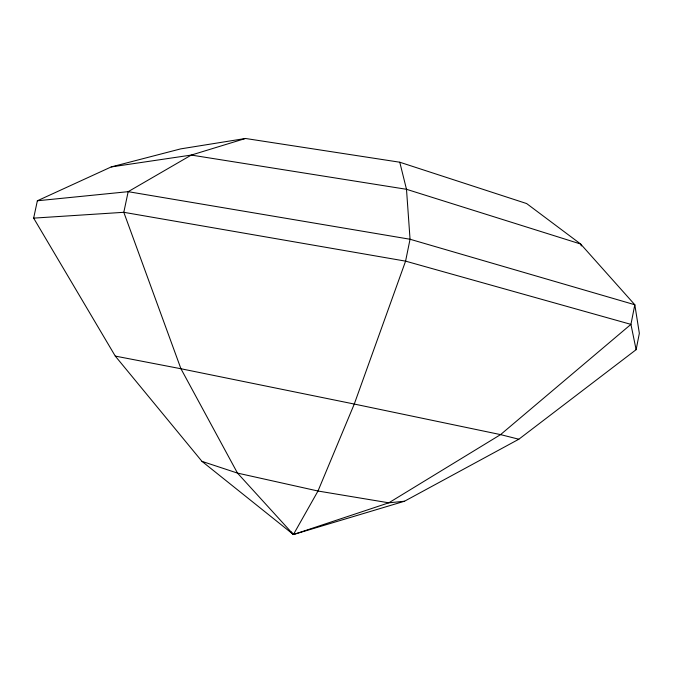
<?xml version="1.0" encoding="UTF-8"?>
<svg xmlns="http://www.w3.org/2000/svg" width="673" height="673" viewBox="0 0 673 673"><rect width="100%" height="100%" fill="white"/><g stroke="black" fill="none" stroke-linecap="round" stroke-linejoin="round"><path stroke-width="1.01" d="M636.12 349.682L639.35 333.337L634.816 304.751L580.639 244.013L526.639 203.557L399.77 162.218L245.477 138.478L180.751 148.868L111.222 166.929L37.36 200.773L33.65 218.128L115.276 356.093L201.976 461.367L293.42 534.522L404.481 501.242L518.833 439.225L636.12 349.682L630.938 324.369L634.816 304.751L410.05 239.251L128.173 191.67L37.36 200.773M290.618 531.443L293.42 534.522L317.993 491.021L354.276 404.052L405.583 261.141L410.05 239.251L406.492 189.298L399.77 162.218M245.477 138.478L191.3 155.068L128.173 191.67L123.807 212.306L180.936 368.745L237.485 473.094L293.42 534.522L295.169 533.386M293.42 534.522L388.817 502.815L404.481 501.242M111.222 166.929L191.3 155.068L406.492 189.298L580.639 244.013L581.321 245.965M33.65 218.128L123.807 212.306L405.583 261.141L630.938 324.369L500.569 434.615L388.817 502.815L317.993 491.021L237.485 473.094L201.976 461.367M115.276 356.093L180.936 368.745L354.276 404.052L500.569 434.615L518.833 439.225"/></g></svg>
